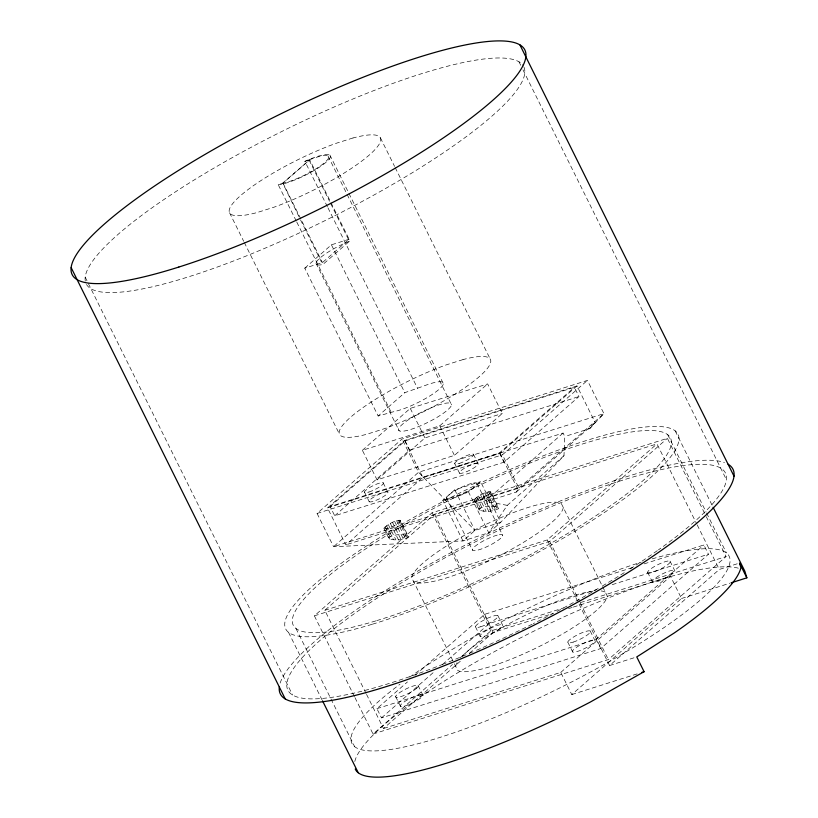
<?xml version="1.0" encoding="UTF-8"?>
<svg xmlns="http://www.w3.org/2000/svg" width="818" height="818" viewBox="0 0 818 818"><rect width="100%" height="100%" fill="white"/><g stroke="black" fill="none" stroke-linecap="round" stroke-linejoin="round"><path stroke-width="0.61" stroke-dasharray="4.09 3.07" d="M589.696 428.632L603.929 413.642L587.426 380.401L402.067 439.041L317.077 513.448L333.58 546.69L462.978 540.933L488.765 532.774L500.739 522.293L563.98 455.698L564.788 436.505L563.081 433.07L422.855 477.426L345.85 544.849L327.517 507.917L404.521 440.493L576.987 385.932L595.146 422.507L589.696 428.632L564.788 436.505M384.266 527.753L383.918 528.459L388.939 538.571C394.93 540.892 402.415 540.197 408.11 537.283L408.479 536.618L400.37 520.289C394.44 520.463 388.662 523.909 384.266 527.753L389.9 539.113M400.585 520.729C396.669 525.309 390.155 528.551 384.133 528.898M474.532 499.205L474.174 499.9L479.195 510.013C485.186 512.334 492.681 511.639 498.377 508.735L498.735 508.06L490.636 491.73C484.706 491.904 478.929 495.35 474.532 499.205L480.166 510.555M490.851 492.17C486.935 496.761 480.422 499.992 474.399 500.34M388.622 537.947L388.99 537.273C394.685 534.369 402.17 533.673 408.162 535.984M478.888 509.389L479.256 508.714C484.941 505.81 492.436 505.115 498.428 507.436M563.98 455.698L507.262 505.36L488.765 532.774L468.591 492.139L480.565 481.659L500.739 522.293L474.941 530.453L462.978 540.933L442.804 500.299L454.777 489.818L480.565 481.659M507.262 505.36L486.567 501.475L516.209 492.099L518.939 488.049L603.929 413.642L418.571 472.283L333.58 546.69L518.939 488.049L502.436 454.808L587.426 380.401M516.209 492.099L595.146 422.507M282.394 183.355L309.817 159.684A29.479 5.982 -26.4 0 1 324.736 162.506A29.479 5.982 -26.4 0 1 282.844 183.304L300.001 218.835M296.239 220.983L278.212 184.674L283.038 183.15L309.705 159.807L349.122 239.214L322.456 262.568L304.756 268.161L378.151 416.004L394.276 411.536A31.585 6.401 -26.4 0 0 439.164 389.245A31.585 6.401 -26.4 0 0 423.182 386.229L404.818 392.66L378.151 416.004M304.756 268.161L331.423 244.817L349.122 239.214M349.398 241.269L343.325 243.887A29.479 5.982 -26.4 0 0 319.132 265.063L322.732 264.613L349.398 241.269L330.083 202.353M362.394 450.309L410.268 408.386L487.64 383.918L502.303 413.458L454.43 455.381L377.057 479.859L362.394 450.309L439.757 425.83L487.64 383.918M330.124 506.536L405.135 440.861L574.379 387.313L578.96 396.546L503.949 462.221L334.705 515.769L330.124 506.536L499.369 452.988L574.379 387.313M334.705 515.769L409.716 450.094L578.96 396.546M377.057 479.859L424.941 437.937L502.303 413.458M354.429 696.537L314.378 615.842L432.078 512.784L667.406 438.336L705.76 515.616M327.517 507.917L499.982 453.356L576.987 385.932M365.994 693.275L324.807 610.31L434.532 514.246L656.966 443.877L696.639 523.786M563.081 433.07L486.076 500.493L345.85 544.849M324.807 610.31L547.242 539.941L656.966 443.877M314.378 615.842L549.696 541.393L667.406 438.336M644.185 563.858L703.858 544.982L708.449 554.215L600.719 648.541L381.505 717.887L376.924 708.654L407.436 681.946M415.063 675.269L484.655 614.328L634.441 566.946M381.505 717.887L433.939 671.977M442.528 664.461L489.236 623.561L596.404 589.666M354.992 697.672L373.049 734.032L452.477 664.492M460.125 657.795L490.749 630.985L563.53 607.958M366.556 694.41L383.478 728.501L460.769 660.842M469.358 653.316L493.203 632.437L552.712 613.612M376.924 708.654L596.128 639.308L703.858 544.982M560.78 672.416L670.504 576.342L681.506 598.51L571.782 694.574L560.78 672.416L383.478 728.501M373.049 734.032L608.367 659.584L726.077 556.537L706.333 516.761M547.242 539.941L609.584 665.525L719.308 569.451L738.327 563.438M327.404 206.709L304.879 161.33L310.37 158.968A31.585 6.401 -26.4 0 1 326.351 161.995A31.585 6.401 -26.4 0 1 281.464 184.275L278.212 184.674M304.879 161.33L309.705 159.807M317.077 513.448L502.436 454.808M442.804 500.299L468.591 492.139M612.232 584.655L708.449 554.215M580.514 602.58L726.077 556.537M568.5 608.612L572.14 607.467M573.357 607.079L670.504 576.342M681.506 598.51L729.912 583.193M609.584 665.525L635.576 657.294M571.782 694.574L638.071 673.603M519.001 61.82L520.708 65.256M522.978 69.837L726.435 479.696M675.167 430.851L712.55 506.168M667.723 434.726L706.087 512.007M706.65 513.142L726.404 552.927M697.202 524.931L719.308 569.451M670.024 561.128L674.901 570.964A12.638 2.566 -26.4 0 1 657.549 581.475A12.638 2.566 -26.4 0 1 658.153 576.261A12.638 2.566 -26.4 0 1 674.901 570.964M647.58 572.273L652.457 582.099M380.421 137.853L394.593 166.412M395.166 167.557L490.432 359.47M549.696 541.393L579.604 601.629M580.166 602.764L608.367 659.584M596.128 639.308L600.719 648.541M590.218 630.995L595.105 640.831A12.638 2.566 -26.4 0 1 577.753 651.343A12.638 2.566 -26.4 0 1 578.346 646.128A12.638 2.566 -26.4 0 1 595.105 640.831M499.982 453.356L518.142 489.931M499.369 452.988L503.949 462.221M329.848 154.97L443.397 383.724M328.008 155.952L451.546 404.818A29.479 5.982 -26.4 0 1 411.055 429.338A29.479 5.982 -26.4 0 1 412.456 417.18A29.479 5.982 -26.4 0 1 451.546 404.818M567.784 642.14L572.661 651.966M473.407 454.215L478.233 463.949A10.532 2.137 -26.4 0 1 463.775 472.702A10.532 2.137 -26.4 0 1 464.276 468.356A10.532 2.137 -26.4 0 1 478.233 463.949M489.859 491.587L498.377 508.735M488.591 491.741L497.354 509.399M486.904 492.191L495.759 510.033M484.921 492.906L493.683 510.565M482.773 493.837L491.281 510.974M476.935 483.448L502.6 535.156M480.606 494.91L488.704 511.23M478.571 496.056L486.137 511.322M476.802 497.211L483.755 511.23M309.061 160.011L329.511 201.208M439.757 425.83L454.43 455.381M475.422 498.285L481.72 510.964M327.967 207.844L417.691 388.581M454.706 463.489L459.542 473.223M454.777 489.818L474.941 530.453L418.571 472.283L402.067 439.041M331.423 244.817L404.818 392.66M410.268 408.386L424.941 437.937M446.73 498.377L472.405 550.085M497.876 615.586L502.763 625.422A12.638 2.566 -26.4 0 1 485.401 635.934A12.638 2.566 -26.4 0 1 486.004 630.719A12.638 2.566 -26.4 0 1 502.763 625.422M283.038 183.15L322.456 262.568M300.574 219.981L322.732 264.613M296.801 222.118L391.024 411.935M405.135 440.861L409.716 450.094M404.521 440.493L422.855 477.426M315.983 263.202L399.184 430.81M484.655 614.328L489.236 623.561M434.532 514.246L493.203 632.437M432.078 512.784L490.749 630.985M475.442 626.731L480.319 636.557M383.141 482.763L387.977 492.497A10.532 2.137 -26.4 0 1 373.519 501.26A10.532 2.137 -26.4 0 1 374.02 496.915A10.532 2.137 -26.4 0 1 387.977 492.497M399.603 520.146L408.11 537.283M398.325 520.299L407.098 537.958M396.638 520.749L405.493 538.581M394.654 521.465L403.427 539.123M392.507 522.385L401.014 539.532M390.339 523.459L398.448 539.788M388.305 524.614L395.881 539.87M386.536 525.769L393.499 539.788M452.896 660.719L411.72 577.753A84.223 17.076 -26.4 0 1 479.91 527.324A84.223 17.076 -26.4 0 1 561.301 503.499L607.293 596.138A84.223 17.076 -26.4 0 1 539.103 646.568A84.223 17.076 -26.4 0 1 457.702 670.392L453.192 661.302M229.521 212.711L243.703 241.269M244.265 242.414L339.531 434.327M385.166 526.833L391.454 539.522M364.45 492.047L369.276 501.782M418.08 685.453L422.957 695.29A12.638 2.566 -26.4 0 1 405.605 705.801A12.638 2.566 -26.4 0 1 406.209 700.586A12.638 2.566 -26.4 0 1 422.957 695.29M395.636 696.599L400.523 706.425M295.983 628.5L330.4 697.826M330.963 698.961L354.654 746.691M288.549 632.375L321.965 699.697M85.195 277.159L292.629 695.034M652.202 558.858A210.553 42.7 -26.4 0 1 689.666 608.807A210.553 42.7 -26.4 0 1 418.376 743.634A210.553 42.7 -26.4 0 1 399.971 684.216M409.726 677.11A210.553 42.7 -26.4 0 1 641.21 562.181M354.808 761.486A218.979 44.407 -26.4 0 1 527.446 634.359A218.979 44.407 -26.4 0 1 739.298 568.469M455.718 666.394A84.223 17.076 -26.4 0 1 457.282 662.375M462.374 656.046A84.223 17.076 -26.4 0 1 525.902 614.993A84.223 17.076 -26.4 0 1 595.289 590.954M601.158 590.954A84.223 17.076 -26.4 0 1 605.31 592.14M563.285 507.487A84.223 17.076 -26.4 0 1 495.094 557.917A84.223 17.076 -26.4 0 1 413.704 581.741M280.155 683.081A252.67 51.237 -26.4 0 1 483.878 535.678A252.67 51.237 -26.4 0 1 724.451 462.538M443.284 664.124A244.245 49.53 -26.4 0 1 310.073 649.564A244.245 49.53 -26.4 0 1 637.375 475.739A244.245 49.53 -26.4 0 1 658.459 549.849M657.314 550.657A244.245 49.53 -26.4 0 1 628.633 569.88M624.226 572.672A244.245 49.53 -26.4 0 1 602.406 585.985M598.163 588.49A244.245 49.53 -26.4 0 1 557.048 611.383M553.714 613.152A244.245 49.53 -26.4 0 1 533.285 623.643M532.129 624.216A244.245 49.53 -26.4 0 1 474.225 651.271M473.06 651.782A244.245 49.53 -26.4 0 1 467.231 654.277M466.076 654.778A244.245 49.53 -26.4 0 1 444.399 663.684M523.99 67.219A244.245 49.53 -26.4 0 1 321.75 222.23A244.245 49.53 -26.4 0 1 85.553 282.22M85.276 281.044A244.245 49.53 -26.4 0 1 288.181 128.334A244.245 49.53 -26.4 0 1 523.469 66.166M416.679 688.265L414.798 689.727A12.638 2.566 -26.4 0 1 396.209 697.304A12.638 2.566 -26.4 0 1 408.346 687.866A12.638 2.566 -26.4 0 1 416.679 688.265M353.028 137.966L336.208 143.283A84.223 17.076 -26.4 0 0 240.553 195.635A84.223 17.076 -26.4 0 0 256.924 212.598L273.733 207.291A84.223 17.076 -26.4 0 0 369.388 154.929A84.223 17.076 -26.4 0 0 353.028 137.966M463.039 359.583L446.219 364.889A84.223 17.076 -26.4 0 0 350.564 417.252A84.223 17.076 -26.4 0 0 366.934 434.215L383.744 428.908A84.223 17.076 -26.4 0 0 479.399 376.546A84.223 17.076 -26.4 0 0 463.039 359.583M471.516 483.428L468.172 484.481A16.841 3.415 -26.4 0 0 446.669 498.08A16.841 3.415 -26.4 0 0 468.315 491.291A16.841 3.415 -26.4 0 0 471.516 483.428M497.191 535.136L493.837 536.189A16.841 3.415 -26.4 0 0 472.334 549.788A16.841 3.415 -26.4 0 0 493.98 542.999A16.841 3.415 -26.4 0 0 497.191 535.136M648.93 573.07L647.876 572.866A12.638 2.566 -26.4 0 1 661.261 563.121A12.638 2.566 -26.4 0 1 668.061 564.41A12.638 2.566 -26.4 0 1 648.93 573.07M376.699 620.627A210.553 42.7 -26.4 0 0 671.016 445.534A210.553 42.7 -26.4 0 0 397.855 528.673A210.553 42.7 -26.4 0 0 376.699 620.627M372.497 624.185A218.979 44.407 -26.4 0 0 678.582 442.088A218.979 44.407 -26.4 0 0 394.491 528.561A218.979 44.407 -26.4 0 0 372.497 624.185M480.82 626.7A12.638 2.566 -26.4 0 0 498.172 616.189A12.638 2.566 -26.4 0 0 481.424 621.486A12.638 2.566 -26.4 0 0 480.82 626.7M573.162 642.11A12.638 2.566 -26.4 0 0 590.514 631.598A12.638 2.566 -26.4 0 0 573.766 636.895A12.638 2.566 -26.4 0 0 573.162 642.11M459.195 463.469A10.532 2.137 -26.4 0 0 473.653 454.716A10.532 2.137 -26.4 0 0 459.696 459.123A10.532 2.137 -26.4 0 0 459.195 463.469M368.928 492.027A10.532 2.137 -26.4 0 0 383.386 483.264A10.532 2.137 -26.4 0 0 369.429 487.681A10.532 2.137 -26.4 0 0 368.928 492.027"/><path stroke-width="1.23" d="M731.118 582.815L746.844 577.835L739.513 563.06L740.914 567.672A218.979 44.407 -26.4 0 1 674.318 632.928L636.762 656.926L644.093 671.701L590.177 702.13A218.979 44.407 -26.4 0 1 355.247 769.032M641.68 672.457L644.093 671.701M519.911 44.878L734.012 476.188M713.112 507.303L744.84 571.209L746.844 577.835M322.537 700.842L358.223 772.724M71.156 267.65L285.247 698.95M728.061 464.205A252.67 51.237 -26.4 0 1 529.44 627.467A252.67 51.237 -26.4 0 1 279.306 686.967M178.805 267.057A252.67 51.237 -26.4 0 0 525.862 56.861A252.67 51.237 -26.4 0 0 190.85 162.843A252.67 51.237 -26.4 0 0 178.805 267.057"/></g></svg>
